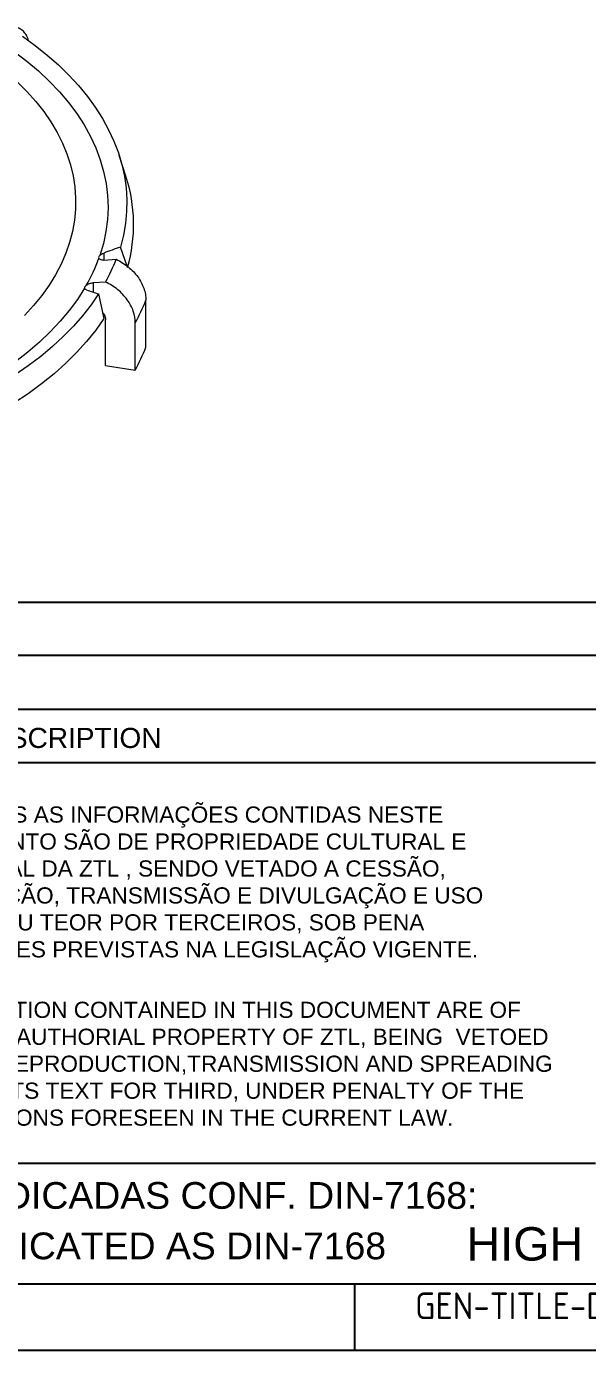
# Model space of a CAD drawing. Header units: millimetres. Extents: x 4187 to 4443, y 1230 to 1589.
# Drawn here: x 4293.1 to 4346.6, y 1230.3 to 1356.7 of the extents above; entities that cross this region are included whole.
import ezdxf
from ezdxf.enums import TextEntityAlignment as Align

# ---------------------------------------------------------------- set-up
doc = ezdxf.new("R2010")
doc.units = ezdxf.units.MM
doc.styles.add('ACISOTS', font='isocp.shx', dxfattribs={"height": 1})
doc.styles.get("Standard").update_dxf_attribs({"font": 'arial.ttf'})

msp = doc.modelspace()

# ---------------------------------------------------------------- linework, layer by layer
at = {"color": 7, "linetype": 'Continuous', "lineweight": 15}
for p, q in [((4302.624, 1342.41), (4301.985, 1344.397)), ((4300.044, 1334.581), (4300.044, 1334.64)), ((4302.749, 1333.815), (4302.096, 1335.647)), ((4300.517, 1334.403), (4301.7, 1334.478)), ((4300.691, 1332.303), (4299.507, 1332.228)), ((4304.528, 1326.079), (4304.528, 1330.57)), ((4300.691, 1324.342), (4300.691, 1328.692)), ((4303.519, 1323.904), (4303.519, 1328.395)), ((4300.691, 1324.342), (4303.519, 1323.904))]:
    msp.add_line(p, q, dxfattribs=at)
at = {"color": 8, "linetype": 'Continuous', "lineweight": 15}
for p, q in [((4300.506, 1335.071), (4300.506, 1334.403)), ((4299.507, 1332.228), (4299.507, 1331.344))]:
    msp.add_line(p, q, dxfattribs=at)
for p, q in [((4212.206, 1301.749), (4436.711, 1301.749)), ((4212.206, 1301.749), (4374.523, 1301.749)), ((4374.523, 1296.646), (4212.206, 1296.646)), ((4212.206, 1291.544), (4374.523, 1291.544)), ((4212.206, 1286.442), (4347.419, 1286.442)), ((4347.419, 1248.174), (4212.206, 1248.174)), ((4212.206, 1236.693), (4436.711, 1236.693)), ((4212.206, 1236.693), (4436.711, 1236.693))]:
    msp.add_line(p, q)
at = {"color": 135, "lineweight": 25}
for p, q in [((4324.459, 1230.315), (4324.459, 1236.693)), ((4443.089, 1230.315), (4186.694, 1230.315))]:
    msp.add_line(p, q, dxfattribs=at)
at = {"color": 7, "linetype": 'Continuous', "lineweight": 15, "flags": 128}
for points in [[(4290.694, 1355.196), (4291.965, 1354.313), (4293.162, 1353.396), (4294.281, 1352.447), (4295.321, 1351.469), (4296.277, 1350.462), (4297.149, 1349.43), (4297.934, 1348.376), (4298.63, 1347.3), (4299.236, 1346.207), (4299.751, 1345.098), (4300.173, 1343.976), (4300.501, 1342.844), (4300.735, 1341.704), (4300.874, 1340.559), (4300.917, 1339.411), (4300.865, 1338.264), (4300.717, 1337.119), (4300.475, 1335.979), (4300.138, 1334.848)], [(4292.753, 1355.775), (4293.97, 1354.888), (4295.116, 1353.97), (4296.188, 1353.023), (4297.186, 1352.049), (4298.105, 1351.05), (4298.946, 1350.028), (4299.705, 1348.985), (4300.381, 1347.924), (4300.974, 1346.845), (4301.481, 1345.753), (4301.902, 1344.648), (4302.236, 1343.533), (4302.482, 1342.411), (4302.639, 1341.283), (4302.708, 1340.152), (4302.688, 1339.021), (4302.579, 1337.891), (4302.381, 1336.766), (4302.096, 1335.647)], [(4292.269, 1351.41), (4293.185, 1350.49), (4294.024, 1349.545), (4294.783, 1348.578), (4295.462, 1347.591), (4296.057, 1346.586), (4296.569, 1345.566), (4296.995, 1344.534), (4297.335, 1343.49), (4297.588, 1342.438), (4297.753, 1341.381), (4297.83, 1340.32), (4297.819, 1339.258), (4297.72, 1338.198), (4297.533, 1337.142), (4297.258, 1336.092), (4296.896, 1335.051), (4296.449, 1334.021), (4295.916, 1333.005), (4295.3, 1332.005), (4294.601, 1331.022), (4293.822, 1330.061), (4292.963, 1329.122)], [(4298.69, 1331.728), (4298.002, 1330.651), (4297.225, 1329.594), (4296.361, 1328.56), (4295.412, 1327.551), (4294.38, 1326.57), (4293.268, 1325.618), (4292.079, 1324.698), (4290.814, 1323.812), (4289.477, 1322.962), (4288.071, 1322.151), (4286.599, 1321.379), (4285.064, 1320.649), (4283.471, 1319.962), (4281.822, 1319.32), (4280.122, 1318.724), (4278.375, 1318.177), (4276.584, 1317.678), (4274.753, 1317.229), (4272.887, 1316.832)], [(4300.021, 1331.177), (4299.299, 1330.125), (4298.495, 1329.093), (4297.611, 1328.084), (4296.649, 1327.098), (4295.61, 1326.139), (4294.497, 1325.208), (4293.312, 1324.307), (4292.057, 1323.438), (4290.736, 1322.602), (4289.35, 1321.802), (4287.903, 1321.039), (4286.397, 1320.315), (4284.837, 1319.631), (4283.224, 1318.988), (4281.562, 1318.389), (4279.855, 1317.833), (4278.106, 1317.323), (4276.319, 1316.859), (4274.497, 1316.442)], [(4300.521, 1328.822), (4299.745, 1327.718), (4298.88, 1326.635), (4297.927, 1325.578), (4296.89, 1324.547), (4295.769, 1323.546), (4294.568, 1322.576), (4293.289, 1321.64), (4291.936, 1320.739), (4290.51, 1319.877), (4289.016, 1319.054), (4287.457, 1318.272), (4285.835, 1317.534), (4284.155, 1316.841), (4282.421, 1316.194), (4280.635, 1315.595), (4278.803, 1315.045), (4276.928, 1314.546), (4275.014, 1314.098)]]:
    msp.add_lwpolyline(points, dxfattribs=at)
at = {"color": 7, "linetype": 'Continuous', "lineweight": 15}
for centre, radius, start, end in [((4288.467, 1337.79), 14.892, 344.08164, 18.07506), ((4284.357, 1340.285), 16.692, 330.18502, 340.01805), ((4285.443, 1340.702), 17.408, 331.15291, 339.05016), ((4287.201, 1337.291), 18.585, 331.40322, 338.79986), ((4287.201, 1332.8), 18.585, 331.40322, 338.79986)]:
    msp.add_arc(centre, radius, start, end, dxfattribs=at)
for points, knots in [([(4293.337, 1355.329), (4293.322, 1355.395), (4293.265, 1355.639), (4293.075, 1355.977), (4292.777, 1356.33), (4292.4, 1356.566), (4291.946, 1356.707), (4291.589, 1356.685), (4291.399, 1356.673)], [0, 0, 0, 0, 0.0662496, 0.24741636, 0.42858375, 0.60981839, 0.79105386, 1, 1, 1, 1]), ([(4300.517, 1334.403), (4300.457, 1334.399), (4300.402, 1334.4), (4300.297, 1334.412), (4300.249, 1334.423), (4300.124, 1334.47), (4300.066, 1334.519), (4300.044, 1334.581)], [0, 0, 0, 0, 0.25, 0.25, 0.5, 0.5, 1, 1, 1, 1]), ([(4301.7, 1334.478), (4302.117, 1334.279), (4302.499, 1334.037), (4303.021, 1333.609), (4303.186, 1333.456), (4303.487, 1333.139), (4303.625, 1332.973), (4303.876, 1332.627), (4303.989, 1332.446), (4304.182, 1332.081), (4304.263, 1331.896), (4304.394, 1331.521), (4304.445, 1331.329), (4304.512, 1330.948), (4304.528, 1330.758), (4304.528, 1330.57)], [0, 0, 0, 0, 0.25, 0.25, 0.375, 0.375, 0.5, 0.5, 0.625, 0.625, 0.75, 0.75, 0.875, 0.875, 1, 1, 1, 1]), ([(4298.84, 1331.986), (4298.921, 1332.052), (4299.028, 1332.109), (4299.262, 1332.194), (4299.389, 1332.221), (4299.507, 1332.228)], [0, 0, 0, 0, 0.5, 0.5, 1, 1, 1, 1]), ([(4303.519, 1328.395), (4303.519, 1328.772), (4303.453, 1329.149), (4303.256, 1329.716), (4303.173, 1329.904), (4302.981, 1330.268), (4302.871, 1330.446), (4302.621, 1330.792), (4302.48, 1330.961), (4302.178, 1331.28), (4302.016, 1331.43), (4301.671, 1331.714), (4301.486, 1331.848), (4301.1, 1332.093), (4300.899, 1332.204), (4300.691, 1332.303)], [0, 0, 0, 0, 0.25, 0.25, 0.375, 0.375, 0.5, 0.5, 0.625, 0.625, 0.75, 0.75, 0.875, 0.875, 1, 1, 1, 1]), ([(4298.69, 1331.728), (4298.686, 1331.768), (4298.697, 1331.811), (4298.748, 1331.9), (4298.788, 1331.944), (4298.84, 1331.986)], [0, 0, 0, 0, 0.5, 0.5, 1, 1, 1, 1]), ([(4300.4, 1329.392), (4300.449, 1329.337), (4300.591, 1329.178), (4300.676, 1328.927), (4300.687, 1328.749), (4300.691, 1328.692)], [0, 0, 0, 0, 0.2612965, 0.759687, 1, 1, 1, 1])]:
    msp.add_open_spline(points, degree=3, knots=knots, dxfattribs=at)
for points in [[(4300.043, 1334.694), (4300.057, 1334.745), (4300.089, 1334.797), (4300.138, 1334.848)], [(4300.138, 1334.848), (4300.224, 1334.938), (4300.356, 1335.017), (4300.506, 1335.071)], [(4302.096, 1335.647), (4301.566, 1335.454), (4301.036, 1335.263), (4300.506, 1335.071)], [(4298.872, 1331.55), (4298.763, 1331.585), (4298.697, 1331.648), (4298.69, 1331.728)], [(4298.872, 1331.55), (4299.255, 1331.425), (4299.638, 1331.301), (4300.021, 1331.177)], [(4300.021, 1331.177), (4300.188, 1330.392), (4300.355, 1329.607), (4300.521, 1328.822)]]:
    msp.add_open_spline(points, degree=3, dxfattribs=at)

# ---------------------------------------------------------------- texts
for s, height, p in [('CHANGE DESCRIPTION', 1.91339, (4275.574, 1287.831)), ('TOLERÂNCIAS NÃO INDICADAS CONF. DIN-7168:', 2.55119, (4252.587, 1243.842)), ('TOLERANCES NOT INDICATED AS DIN-7168', 2.55119, (4252.587, 1239.027))]:
    msp.add_text(s, height=height).set_placement(p)
at = {"linetype": 'Continuous', "char_height": 1.54347, "attachment_point": 1}
for s, width, gutter_width, heights, insert in [('\\pi6.2156;TODAS AS INFORMAÇÕES CONTIDAS NESTE \\P\\pi2.3183;DOCUMENTO SÃO DE PROPRIEDADE CULTURAL E \\P\\pi4.1887;AUTORAL DA ZTL , SENDO VETADO A CESSÃO, \\P\\pi0.69218;REPRODUÇÃO, TRANSMISSÃO E DIVULGAÇÃO E USO \\P\\pi6.2117;DE SEU TEOR POR TERCEIROS, SOB PENA \\P\\pi1.2723;DA SANÇÕES PREVISTAS NA LEGISLAÇÃO VIGENTE.', 57.54943, 0, [38.504], (4279.589, 1282.246)), ('\\pi3.7933;ALL INFORMATION CONTAINED IN THIS DOCUMENT ARE OF \\P\\pi1.276;CULTURAL AND AUTHORIAL PROPERTY OF ZTL, BEING  VETOED \\P\\pi0.83957;THE CESSION, REPRODUCTION,TRANSMISSION AND SPREADING \\P\\pi3.5017;AND USE OF ITS TEXT FOR THIRD, UNDER PENALTY OF THE \\P\\pi10.414;SANCTIONS FORESEEN IN THE CURRENT LAW.', 70.26146, 12.5, [0], (4273.73, 1263.609))]:
    msp.add_mtext_dynamic_manual_height_columns(s, width=width, gutter_width=gutter_width, heights=heights, dxfattribs=dict(at, insert=insert))
msp.add_attdef('HIGH', text='', height=3.189).set_placement((4340.669, 1240.492), align=Align.MIDDLE_CENTER)
at = {"color": 135, "style": 'ACISOTS'}
msp.add_attdef('GEN-TITLE-DWG{30.6}', (4330.203, 1233.308), '', height=2.551, dxfattribs=at)

doc.saveas('drawing.dxf')
